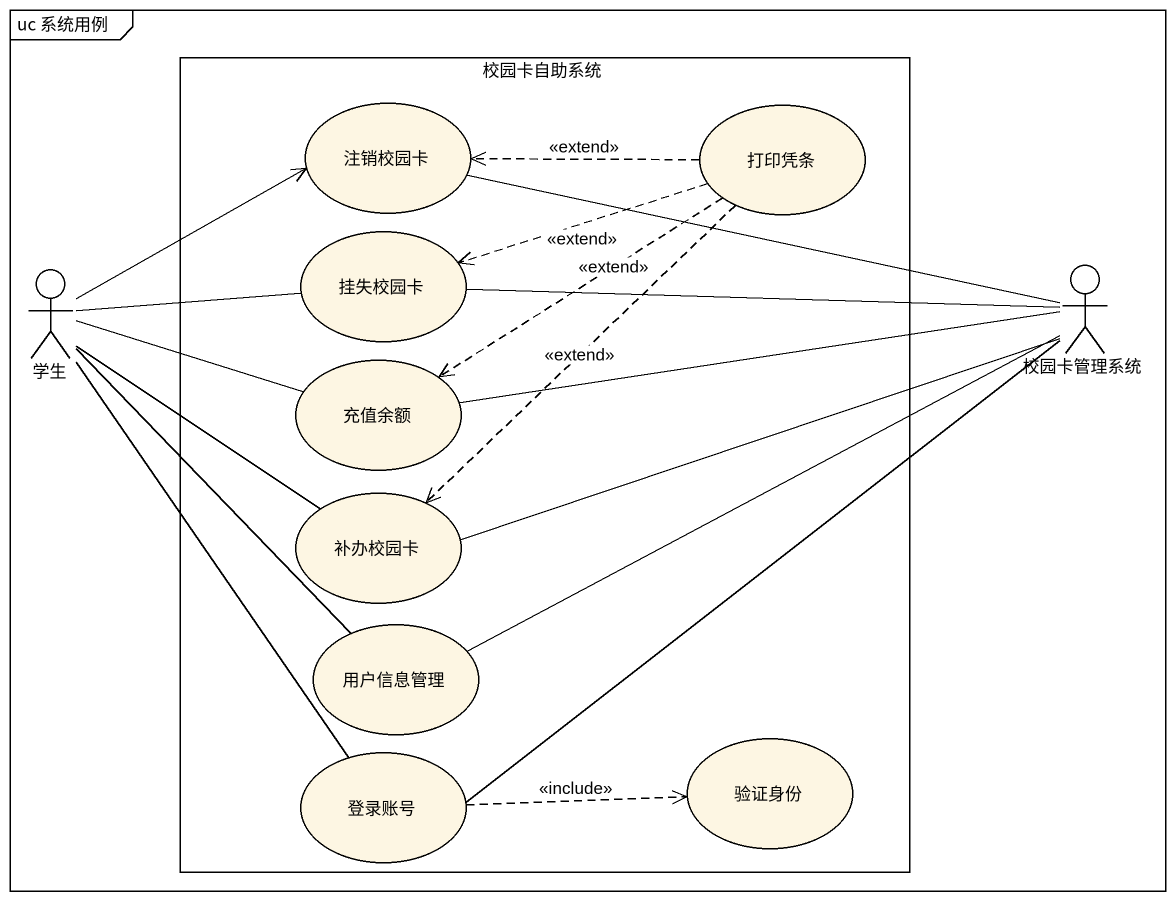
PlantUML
@startuml
mainframe uc 系统用例
rectangle 校园卡自助系统 {
  usecase 注销校园卡
  usecase 打印凭条
  usecase 挂失校园卡
  usecase 充值余额
  usecase 补办校园卡
  usecase 用户信息管理
  usecase 登录账号
  usecase 验证身份
}
actor 学生
actor 校园卡管理系统
注销校园卡 -right- 校园卡管理系统
打印凭条 .left.> 注销校园卡 : <<extend>>
打印凭条 .left.> 挂失校园卡 : <<extend>>
打印凭条 ..> 充值余额 : <<extend>>
打印凭条 ..> 补办校园卡 : <<extend>>
挂失校园卡 -right- 校园卡管理系统
学生 -right-> 注销校园卡
学生 -right- 挂失校园卡
学生 -right- 充值余额
学生 -- 补办校园卡
学生 -- 用户信息管理
学生 -- 登录账号
充值余额 -right- 校园卡管理系统
补办校园卡 -right- 校园卡管理系统
用户信息管理 -right- 校园卡管理系统
登录账号 -up- 校园卡管理系统
登录账号 .right.> 验证身份 : <<include>>
@enduml
